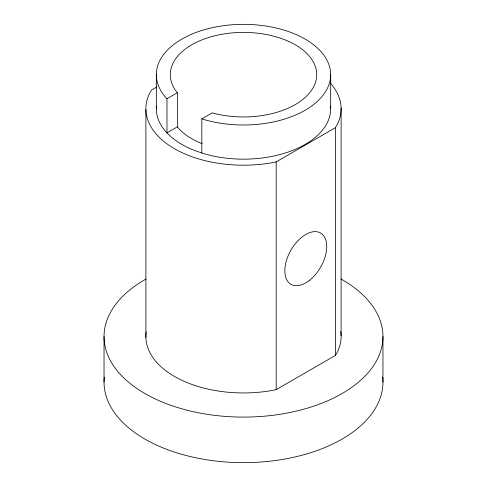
<?xml version="1.0" encoding="UTF-8"?>
<svg xmlns="http://www.w3.org/2000/svg" width="487" height="487" viewBox="0 0 487 487"><rect width="100%" height="100%" fill="white"/><g stroke="black" fill="none" stroke-linecap="round" stroke-linejoin="round"><path stroke-width="0.73" d="M156.887 86.917L151.627 89.955L149.667 93.279A97.625 56.364 0 0 0 175.509 149.284A97.625 56.364 0 0 0 273.231 162.524L276.19 161.879L335.373 127.716L337.333 124.392A97.625 56.364 0 0 0 330.405 83.155M146.216 331.897A97.625 56.364 0 0 0 273.231 390.27L276.19 389.624L335.373 355.461L337.333 352.138A97.625 56.364 0 0 0 340.742 331.598M201.819 152.967L195.074 150.678A87.167 50.325 0 0 1 171.022 136.792L166.98 132.854L166.98 98.739L177.39 92.725L175.856 90.85A73.22 42.272 0 0 1 191.726 44.786A73.22 42.272 0 0 1 271.521 35.618L278.016 37.396A73.22 42.272 0 0 1 308.076 54.745L311.144 58.495A73.22 42.272 0 0 1 295.274 104.565A73.22 42.272 0 0 1 215.479 113.727L212.235 112.844L201.819 118.852L201.819 152.967L202.409 153.216A87.167 50.325 0 0 0 290.392 151.256A87.167 50.325 0 0 0 330.527 106.014M177.39 92.725L177.39 126.839L166.98 132.854L166.627 132.561A87.167 50.325 0 0 1 156.473 106.014M201.819 118.852L202.409 119.059A87.167 50.325 0 0 0 329.498 82.869A87.167 50.325 0 0 0 229.304 25.02A87.167 50.325 0 0 0 166.627 98.398L166.98 98.739M177.39 126.839L178.924 128.714A73.22 42.272 0 0 0 202.16 143.677M382.965 336.584L382.965 382.131M341.113 107.998L341.113 335.744M335.373 127.716L335.373 355.461M330.667 74.675L330.667 108.838M276.19 161.879L276.19 389.624M156.333 74.675L156.333 108.838M145.887 109.678L145.887 337.424M104.035 336.584L104.035 382.131M382.691 377.102A139.465 80.519 0 0 1 243.5 462.65A139.465 80.519 0 0 1 104.309 377.102M340.9 278.954A139.465 80.519 0 0 1 342.519 393.283A139.465 80.519 0 0 1 144.481 393.283A139.465 80.519 0 0 1 146.1 278.954M309.275 280.512A29.634 17.112 -60 0 0 321.925 233.924A29.634 17.112 -60 0 0 286.137 261.574A29.634 17.112 -60 0 0 309.275 280.512"/></g></svg>
